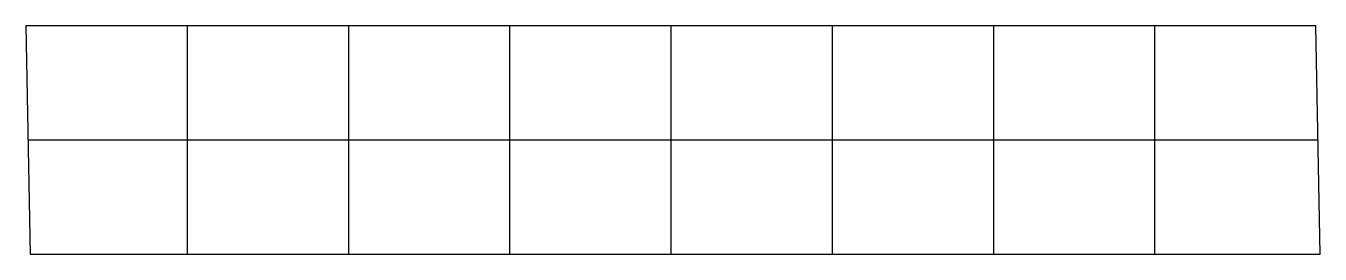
# Model space of a CAD drawing. Header units: millimetres. Extents: x -0.6 to 0.6, y -0.1 to 0.11.
import ezdxf

# ---------------------------------------------------------------- set-up
doc = ezdxf.new("R2010")
doc.units = ezdxf.units.MM

msp = doc.modelspace()

# ---------------------------------------------------------------- linework, layer by layer
for p, q in [((-0.4488, 0.1099), (-0.4488, -0.1013)), ((-0.2996, 0.1099), (-0.2996, -0.1013)), ((-0.1504, 0.1099), (-0.1504, -0.1013)), ((-0.0011, 0.1099), (-0.0011, -0.1013)), ((0.1481, 0.1099), (0.1481, -0.1013)), ((0.2974, 0.1099), (0.2974, -0.1013)), ((0.4466, 0.1099), (0.4466, -0.1013)), ((-0.5962, 0.0043), (0.5978, 0.0043))]:
    msp.add_line(p, q)
msp.add_lwpolyline([(-0.5942, -0.1013), (0.5997, -0.1013), (0.5959, 0.1099), (-0.5981, 0.1099)], close=True)

doc.saveas('drawing.dxf')
